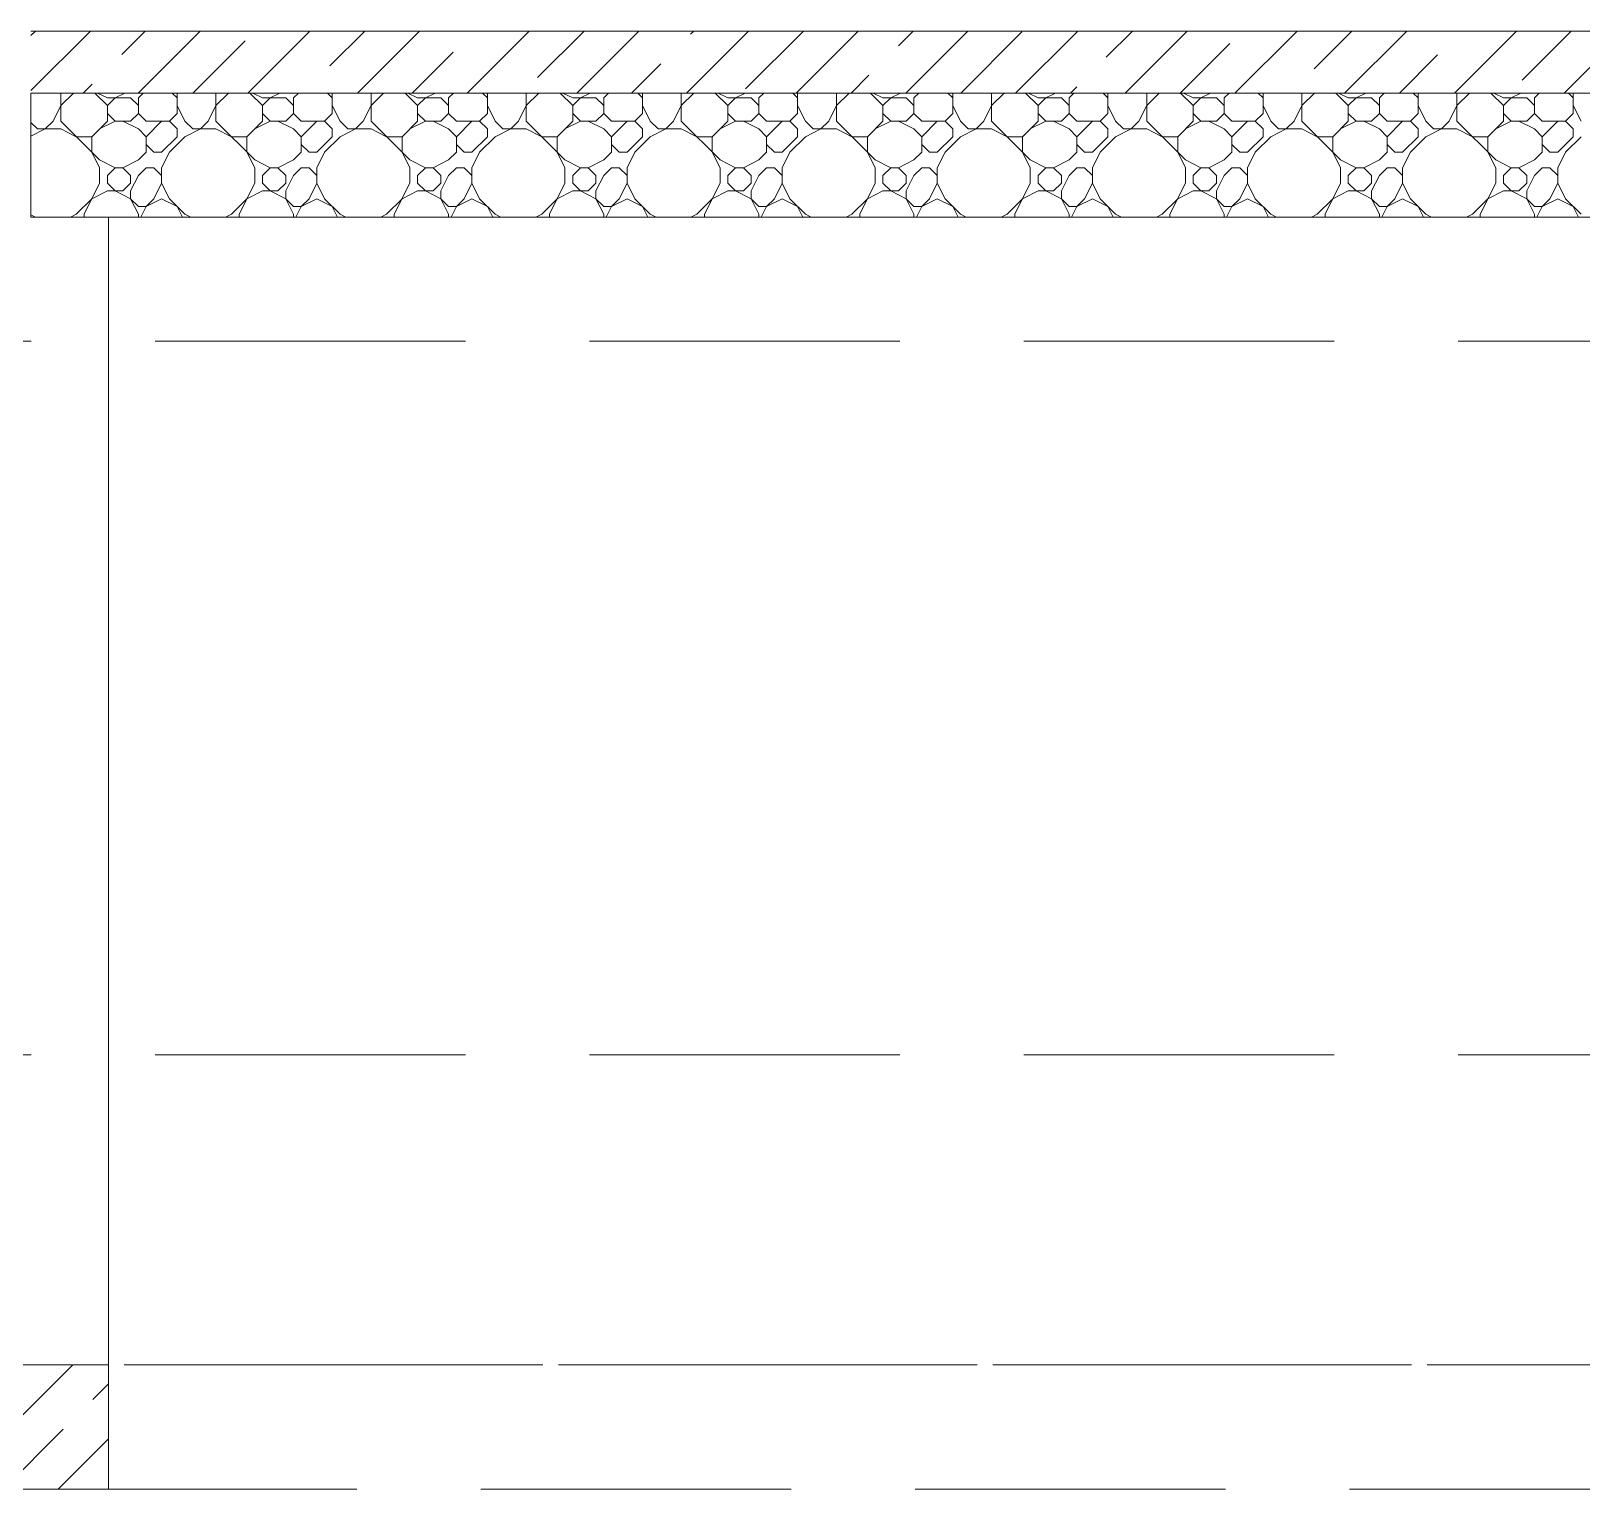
# Model space of a CAD drawing. Header units: millimetres. Extents: x 53645 to 137188, y 78097 to 135533.
# Drawn here: x 70396 to 72894, y 101230 to 103580 of the extents above; entities that cross this region are included whole.
import ezdxf

# ---------------------------------------------------------------- set-up
doc = ezdxf.new("R2010")
doc.units = ezdxf.units.MM
doc.linetypes.add('GOST2.303 4', pattern=[7, 5, -2, 0])
doc.layers.add('hatch', color=7, linetype='Continuous', lineweight=5)
doc.layers.add('Wall2', color=5, linetype='Continuous', lineweight=5)

msp = doc.modelspace()

# ---------------------------------------------------------------- linework, layer by layer
at = {"layer": 'hatch', "color": 251, "ltscale": 100}
for points in [[(70396.4, 103484.1), (70492.3, 103579.9)], [(70396.4, 103572.5), (70403.9, 103579.9)], [(70396.4, 103579.9), (74546.4, 103579.9)], [(70542.9, 103542.2), (70580.7, 103579.9)], [(70569, 103479.9), (70669, 103579.9)], [(70745.8, 103479.9), (70845.8, 103579.9)], [(70877.9, 103523.6), (70934.2, 103579.9)], [(70922.6, 103479.9), (71022.6, 103579.9)], [(71099.4, 103479.9), (71199.4, 103579.9)], [(71212.9, 103505), (71287.8, 103579.9)], [(71276.1, 103479.9), (71376.1, 103579.9)], [(71452.9, 103479.9), (71552.9, 103579.9)], [(71459.5, 103574.9), (71464.5, 103579.9)], [(71547.8, 103486.5), (71641.3, 103579.9)], [(71629.7, 103479.9), (71729.7, 103579.9)], [(71794.4, 103556.3), (71818.1, 103579.9)], [(71806.5, 103479.9), (71906.5, 103579.9)], [(71894.9, 103479.9), (71993.3, 103578.4)], [(71983.3, 103479.9), (72083.3, 103579.9)], [(72129.4, 103537.7), (72171.6, 103579.9)], [(72160, 103479.9), (72260, 103579.9)], [(72336.8, 103479.9), (72436.8, 103579.9)], [(72464.4, 103519.2), (72525.2, 103579.9)], [(72513.6, 103479.9), (72613.6, 103579.9)], [(72690.4, 103479.9), (72790.4, 103579.9)], [(72799.4, 103500.6), (72878.8, 103579.9)], [(72867.1, 103479.9), (72967.1, 103579.9)], [(70657.4, 103479.9), (70741.7, 103564.3)], [(71011, 103479.9), (71076.7, 103545.7)], [(72248.4, 103479.9), (72328.3, 103559.8)], [(71364.5, 103479.9), (71411.7, 103527.1)], [(72602, 103479.9), (72663.3, 103541.3)], [(70480.7, 103479.9), (70495.1, 103494.4)], [(71718.1, 103479.9), (71746.7, 103508.6)], [(70396.4, 103279.9), (70396.4, 103479.9)], [(70396.4, 103479.9), (74546.4, 103479.9)], [(74546.4, 103479.9), (70396.4, 103479.9)], [(70444.5, 103434.6), (70444.5, 103479.9)], [(70444.5, 103459.6), (70464.8, 103479.9)], [(70519.5, 103459.6), (70499.2, 103479.9)], [(70519.5, 103472.1), (70503.8, 103479.9)], [(70519.5, 103472.1), (70557, 103472.1)], [(70519.5, 103459.6), (70532, 103472.1)], [(70532, 103472.1), (70547.6, 103479.9)], [(70569.5, 103459.6), (70557, 103472.1)], [(70569.5, 103472.1), (70577.3, 103479.9)], [(70569.5, 103447.1), (70569.5, 103472.1)], [(70632, 103472.1), (70624.2, 103479.9)], [(70632, 103447.1), (70632, 103479.9)], [(70694.5, 103434.6), (70694.5, 103479.9)], [(70694.5, 103459.6), (70714.8, 103479.9)], [(70769.5, 103459.6), (70749.2, 103479.9)], [(70769.5, 103472.1), (70753.8, 103479.9)], [(70769.5, 103472.1), (70807, 103472.1)], [(70769.5, 103459.6), (70782, 103472.1)], [(70782, 103472.1), (70797.6, 103479.9)], [(70819.5, 103459.6), (70807, 103472.1)], [(70819.5, 103472.1), (70827.3, 103479.9)], [(70819.5, 103447.1), (70819.5, 103472.1)], [(70882, 103472.1), (70874.2, 103479.9)], [(70882, 103447.1), (70882, 103479.9)], [(70944.5, 103434.6), (70944.5, 103479.9)], [(70944.5, 103459.6), (70964.8, 103479.9)], [(71019.5, 103459.6), (70999.2, 103479.9)], [(71019.5, 103472.1), (71003.8, 103479.9)], [(71019.5, 103472.1), (71057, 103472.1)], [(71019.5, 103459.6), (71032, 103472.1)], [(71032, 103472.1), (71047.6, 103479.9)], [(71069.5, 103459.6), (71057, 103472.1)], [(71069.5, 103472.1), (71077.3, 103479.9)], [(71069.5, 103447.1), (71069.5, 103472.1)], [(71132, 103472.1), (71124.2, 103479.9)], [(71132, 103447.1), (71132, 103479.9)], [(71194.5, 103434.6), (71194.5, 103479.9)], [(71194.5, 103459.6), (71214.8, 103479.9)], [(71269.5, 103459.6), (71249.2, 103479.9)], [(71269.5, 103472.1), (71253.8, 103479.9)], [(71269.5, 103472.1), (71307, 103472.1)], [(71269.5, 103459.6), (71282, 103472.1)], [(71282, 103472.1), (71297.6, 103479.9)], [(71319.5, 103459.6), (71307, 103472.1)], [(71319.5, 103472.1), (71327.3, 103479.9)], [(71319.5, 103447.1), (71319.5, 103472.1)], [(71382, 103472.1), (71374.2, 103479.9)], [(71382, 103447.1), (71382, 103479.9)], [(71444.5, 103434.6), (71444.5, 103479.9)], [(71444.5, 103459.6), (71464.8, 103479.9)], [(71519.5, 103459.6), (71499.2, 103479.9)], [(71519.5, 103472.1), (71503.8, 103479.9)], [(71519.5, 103472.1), (71557, 103472.1)], [(71519.5, 103459.6), (71532, 103472.1)], [(71532, 103472.1), (71547.6, 103479.9)], [(71569.5, 103459.6), (71557, 103472.1)], [(71569.5, 103472.1), (71577.3, 103479.9)], [(71569.5, 103447.1), (71569.5, 103472.1)], [(71632, 103472.1), (71624.2, 103479.9)], [(71632, 103447.1), (71632, 103479.9)], [(71694.5, 103434.6), (71694.5, 103479.9)], [(71694.5, 103459.6), (71714.8, 103479.9)], [(71769.5, 103459.6), (71749.2, 103479.9)], [(71769.5, 103472.1), (71753.8, 103479.9)], [(71769.5, 103472.1), (71807, 103472.1)], [(71769.5, 103459.6), (71782, 103472.1)], [(71782, 103472.1), (71797.6, 103479.9)], [(71819.5, 103459.6), (71807, 103472.1)], [(71819.5, 103472.1), (71827.3, 103479.9)], [(71819.5, 103447.1), (71819.5, 103472.1)], [(71882, 103472.1), (71874.2, 103479.9)], [(71882, 103447.1), (71882, 103479.9)], [(71944.5, 103434.6), (71944.5, 103479.9)], [(71944.5, 103459.6), (71964.8, 103479.9)], [(72019.5, 103459.6), (71999.2, 103479.9)], [(72019.5, 103472.1), (72003.8, 103479.9)], [(72019.5, 103472.1), (72057, 103472.1)], [(72019.5, 103459.6), (72032, 103472.1)], [(72032, 103472.1), (72047.6, 103479.9)], [(72069.5, 103459.6), (72057, 103472.1)], [(72069.5, 103472.1), (72077.3, 103479.9)], [(72069.5, 103447.1), (72069.5, 103472.1)], [(72071.6, 103479.9), (72081.7, 103490)], [(72132, 103472.1), (72124.2, 103479.9)], [(72132, 103447.1), (72132, 103479.9)], [(72194.5, 103434.6), (72194.5, 103479.9)], [(72194.5, 103459.6), (72214.8, 103479.9)], [(72269.5, 103459.6), (72249.2, 103479.9)], [(72269.5, 103472.1), (72253.8, 103479.9)], [(72269.5, 103472.1), (72307, 103472.1)], [(72269.5, 103459.6), (72282, 103472.1)], [(72282, 103472.1), (72297.6, 103479.9)], [(72319.5, 103459.6), (72307, 103472.1)], [(72319.5, 103472.1), (72327.3, 103479.9)], [(72319.5, 103447.1), (72319.5, 103472.1)], [(72382, 103472.1), (72374.2, 103479.9)], [(72382, 103447.1), (72382, 103479.9)], [(72444.5, 103434.6), (72444.5, 103479.9)], [(72444.5, 103459.6), (72464.8, 103479.9)], [(72519.5, 103459.6), (72499.2, 103479.9)], [(72519.5, 103472.1), (72503.8, 103479.9)], [(72519.5, 103472.1), (72557, 103472.1)], [(72519.5, 103459.6), (72532, 103472.1)], [(72532, 103472.1), (72547.6, 103479.9)], [(72569.5, 103459.6), (72557, 103472.1)], [(72569.5, 103472.1), (72577.3, 103479.9)], [(72569.5, 103447.1), (72569.5, 103472.1)], [(72632, 103472.1), (72624.2, 103479.9)], [(72632, 103447.1), (72632, 103479.9)], [(72694.5, 103434.6), (72694.5, 103479.9)], [(72694.5, 103459.6), (72714.8, 103479.9)], [(72769.5, 103459.6), (72749.2, 103479.9)], [(72769.5, 103472.1), (72753.8, 103479.9)], [(72769.5, 103472.1), (72807, 103472.1)], [(72769.5, 103459.6), (72782, 103472.1)], [(72782, 103472.1), (72797.6, 103479.9)], [(72819.5, 103459.6), (72807, 103472.1)], [(72819.5, 103472.1), (72827.3, 103479.9)], [(72819.5, 103447.1), (72819.5, 103472.1)], [(72882, 103472.1), (72874.2, 103479.9)], [(72882, 103447.1), (72882, 103479.9)], [(70432, 103434.6), (70444.5, 103459.6)], [(70519.5, 103434.6), (70519.5, 103459.6)], [(70532, 103434.6), (70519.5, 103447.1)], [(70557, 103434.6), (70569.5, 103447.1)], [(70582, 103434.6), (70569.5, 103447.1)], [(70619.5, 103434.6), (70632, 103447.1)], [(70644.5, 103434.6), (70632, 103459.6)], [(70682, 103434.6), (70694.5, 103459.6)], [(70769.5, 103434.6), (70769.5, 103459.6)], [(70782, 103434.6), (70769.5, 103447.1)], [(70807, 103434.6), (70819.5, 103447.1)], [(70832, 103434.6), (70819.5, 103447.1)], [(70869.5, 103434.6), (70882, 103447.1)], [(70894.5, 103434.6), (70882, 103459.6)], [(70932, 103434.6), (70944.5, 103459.6)], [(71019.5, 103434.6), (71019.5, 103459.6)], [(71032, 103434.6), (71019.5, 103447.1)], [(71057, 103434.6), (71069.5, 103447.1)], [(71082, 103434.6), (71069.5, 103447.1)], [(71119.5, 103434.6), (71132, 103447.1)], [(71144.5, 103434.6), (71132, 103459.6)], [(71182, 103434.6), (71194.5, 103459.6)], [(71269.5, 103434.6), (71269.5, 103459.6)], [(71282, 103434.6), (71269.5, 103447.1)], [(71307, 103434.6), (71319.5, 103447.1)], [(71332, 103434.6), (71319.5, 103447.1)], [(71369.5, 103434.6), (71382, 103447.1)], [(71394.5, 103434.6), (71382, 103459.6)], [(71432, 103434.6), (71444.5, 103459.6)], [(71519.5, 103434.6), (71519.5, 103459.6)], [(71532, 103434.6), (71519.5, 103447.1)], [(71557, 103434.6), (71569.5, 103447.1)], [(71582, 103434.6), (71569.5, 103447.1)], [(71619.5, 103434.6), (71632, 103447.1)], [(71644.5, 103434.6), (71632, 103459.6)], [(71682, 103434.6), (71694.5, 103459.6)], [(71769.5, 103434.6), (71769.5, 103459.6)], [(71782, 103434.6), (71769.5, 103447.1)], [(71807, 103434.6), (71819.5, 103447.1)], [(71832, 103434.6), (71819.5, 103447.1)], [(71869.5, 103434.6), (71882, 103447.1)], [(71894.5, 103434.6), (71882, 103459.6)], [(71932, 103434.6), (71944.5, 103459.6)], [(72019.5, 103434.6), (72019.5, 103459.6)], [(72032, 103434.6), (72019.5, 103447.1)], [(72057, 103434.6), (72069.5, 103447.1)], [(72082, 103434.6), (72069.5, 103447.1)], [(72119.5, 103434.6), (72132, 103447.1)], [(72144.5, 103434.6), (72132, 103459.6)], [(72182, 103434.6), (72194.5, 103459.6)], [(72269.5, 103434.6), (72269.5, 103459.6)], [(72282, 103434.6), (72269.5, 103447.1)], [(72307, 103434.6), (72319.5, 103447.1)], [(72332, 103434.6), (72319.5, 103447.1)], [(72369.5, 103434.6), (72382, 103447.1)], [(72394.5, 103434.6), (72382, 103459.6)], [(72432, 103434.6), (72444.5, 103459.6)], [(72519.5, 103434.6), (72519.5, 103459.6)], [(72532, 103434.6), (72519.5, 103447.1)], [(72557, 103434.6), (72569.5, 103447.1)], [(72582, 103434.6), (72569.5, 103447.1)], [(72619.5, 103434.6), (72632, 103447.1)], [(72644.5, 103434.6), (72632, 103459.6)], [(72682, 103434.6), (72694.5, 103459.6)], [(72769.5, 103434.6), (72769.5, 103459.6)], [(72782, 103434.6), (72769.5, 103447.1)], [(72807, 103434.6), (72819.5, 103447.1)], [(72832, 103434.6), (72819.5, 103447.1)], [(72869.5, 103434.6), (72882, 103447.1)], [(72894.5, 103434.6), (72882, 103459.6)], [(70407, 103422.1), (70396.4, 103432.7)], [(70396.4, 103410.6), (70419.5, 103422.1)], [(70407, 103422.1), (70444.5, 103422.1)], [(70419.5, 103422.1), (70432, 103434.6)], [(70507, 103372.1), (70444.5, 103434.6)], [(70469.5, 103409.6), (70444.5, 103422.1)], [(70494.5, 103409.6), (70519.5, 103434.6)], [(70507, 103422.1), (70532, 103434.6)], [(70532, 103434.6), (70557, 103434.6)], [(70569.5, 103422.1), (70544.5, 103434.6)], [(70582, 103409.6), (70569.5, 103422.1)], [(70582, 103434.6), (70619.5, 103434.6)], [(70582, 103409.6), (70607, 103434.6)], [(70632, 103422.1), (70619.5, 103434.6)], [(70632, 103409.6), (70632, 103422.1)], [(70657, 103422.1), (70644.5, 103434.6)], [(70644.5, 103409.6), (70669.5, 103422.1)], [(70657, 103422.1), (70694.5, 103422.1)], [(70669.5, 103422.1), (70682, 103434.6)], [(70757, 103372.1), (70694.5, 103434.6)], [(70719.5, 103409.6), (70694.5, 103422.1)], [(70744.5, 103409.6), (70769.5, 103434.6)], [(70757, 103422.1), (70782, 103434.6)], [(70782, 103434.6), (70807, 103434.6)], [(70819.5, 103422.1), (70794.5, 103434.6)], [(70832, 103409.6), (70819.5, 103422.1)], [(70832, 103434.6), (70869.5, 103434.6)], [(70832, 103409.6), (70857, 103434.6)], [(70882, 103422.1), (70869.5, 103434.6)], [(70882, 103409.6), (70882, 103422.1)], [(70907, 103422.1), (70894.5, 103434.6)], [(70894.5, 103409.6), (70919.5, 103422.1)], [(70907, 103422.1), (70944.5, 103422.1)], [(70919.5, 103422.1), (70932, 103434.6)], [(71007, 103372.1), (70944.5, 103434.6)], [(70969.5, 103409.6), (70944.5, 103422.1)], [(70994.5, 103409.6), (71019.5, 103434.6)], [(71007, 103422.1), (71032, 103434.6)], [(71032, 103434.6), (71057, 103434.6)], [(71069.5, 103422.1), (71044.5, 103434.6)], [(71082, 103409.6), (71069.5, 103422.1)], [(71082, 103434.6), (71119.5, 103434.6)], [(71082, 103409.6), (71107, 103434.6)], [(71132, 103422.1), (71119.5, 103434.6)], [(71132, 103409.6), (71132, 103422.1)], [(71157, 103422.1), (71144.5, 103434.6)], [(71144.5, 103409.6), (71169.5, 103422.1)], [(71157, 103422.1), (71194.5, 103422.1)], [(71169.5, 103422.1), (71182, 103434.6)], [(71257, 103372.1), (71194.5, 103434.6)], [(71219.5, 103409.6), (71194.5, 103422.1)], [(71244.5, 103409.6), (71269.5, 103434.6)], [(71257, 103422.1), (71282, 103434.6)], [(71282, 103434.6), (71307, 103434.6)], [(71319.5, 103422.1), (71294.5, 103434.6)], [(71332, 103409.6), (71319.5, 103422.1)], [(71332, 103434.6), (71369.5, 103434.6)], [(71332, 103409.6), (71357, 103434.6)], [(71382, 103422.1), (71369.5, 103434.6)], [(71382, 103409.6), (71382, 103422.1)], [(71407, 103422.1), (71394.5, 103434.6)], [(71394.5, 103409.6), (71419.5, 103422.1)], [(71407, 103422.1), (71444.5, 103422.1)], [(71419.5, 103422.1), (71432, 103434.6)], [(71507, 103372.1), (71444.5, 103434.6)], [(71469.5, 103409.6), (71444.5, 103422.1)], [(71494.5, 103409.6), (71519.5, 103434.6)], [(71507, 103422.1), (71532, 103434.6)], [(71532, 103434.6), (71557, 103434.6)], [(71569.5, 103422.1), (71544.5, 103434.6)], [(71582, 103409.6), (71569.5, 103422.1)], [(71582, 103434.6), (71619.5, 103434.6)], [(71582, 103409.6), (71607, 103434.6)], [(71632, 103422.1), (71619.5, 103434.6)], [(71632, 103409.6), (71632, 103422.1)], [(71657, 103422.1), (71644.5, 103434.6)], [(71644.5, 103409.6), (71669.5, 103422.1)], [(71657, 103422.1), (71694.5, 103422.1)], [(71669.5, 103422.1), (71682, 103434.6)], [(71757, 103372.1), (71694.5, 103434.6)], [(71719.5, 103409.6), (71694.5, 103422.1)], [(71744.5, 103409.6), (71769.5, 103434.6)], [(71757, 103422.1), (71782, 103434.6)], [(71782, 103434.6), (71807, 103434.6)], [(71819.5, 103422.1), (71794.5, 103434.6)], [(71832, 103409.6), (71819.5, 103422.1)], [(71832, 103434.6), (71869.5, 103434.6)], [(71832, 103409.6), (71857, 103434.6)], [(71882, 103422.1), (71869.5, 103434.6)], [(71882, 103409.6), (71882, 103422.1)], [(71907, 103422.1), (71894.5, 103434.6)], [(71894.5, 103409.6), (71919.5, 103422.1)], [(71907, 103422.1), (71944.5, 103422.1)], [(71919.5, 103422.1), (71932, 103434.6)], [(72007, 103372.1), (71944.5, 103434.6)], [(71969.5, 103409.6), (71944.5, 103422.1)], [(71994.5, 103409.6), (72019.5, 103434.6)], [(72007, 103422.1), (72032, 103434.6)], [(72032, 103434.6), (72057, 103434.6)], [(72069.5, 103422.1), (72044.5, 103434.6)], [(72082, 103409.6), (72069.5, 103422.1)], [(72082, 103434.6), (72119.5, 103434.6)], [(72082, 103409.6), (72107, 103434.6)], [(72132, 103422.1), (72119.5, 103434.6)], [(72132, 103409.6), (72132, 103422.1)], [(72157, 103422.1), (72144.5, 103434.6)], [(72144.5, 103409.6), (72169.5, 103422.1)], [(72157, 103422.1), (72194.5, 103422.1)], [(72169.5, 103422.1), (72182, 103434.6)], [(72257, 103372.1), (72194.5, 103434.6)], [(72219.5, 103409.6), (72194.5, 103422.1)], [(72244.5, 103409.6), (72269.5, 103434.6)], [(72257, 103422.1), (72282, 103434.6)], [(72282, 103434.6), (72307, 103434.6)], [(72319.5, 103422.1), (72294.5, 103434.6)], [(72332, 103409.6), (72319.5, 103422.1)], [(72332, 103434.6), (72369.5, 103434.6)], [(72332, 103409.6), (72357, 103434.6)], [(72382, 103422.1), (72369.5, 103434.6)], [(72382, 103409.6), (72382, 103422.1)], [(72407, 103422.1), (72394.5, 103434.6)], [(72394.5, 103409.6), (72419.5, 103422.1)], [(72407, 103422.1), (72444.5, 103422.1)], [(72419.5, 103422.1), (72432, 103434.6)], [(72507, 103372.1), (72444.5, 103434.6)], [(72469.5, 103409.6), (72444.5, 103422.1)], [(72494.5, 103409.6), (72519.5, 103434.6)], [(72507, 103422.1), (72532, 103434.6)], [(72532, 103434.6), (72557, 103434.6)], [(72569.5, 103422.1), (72544.5, 103434.6)], [(72582, 103409.6), (72569.5, 103422.1)], [(72582, 103434.6), (72619.5, 103434.6)], [(72582, 103409.6), (72607, 103434.6)], [(72632, 103422.1), (72619.5, 103434.6)], [(72632, 103409.6), (72632, 103422.1)], [(72657, 103422.1), (72644.5, 103434.6)], [(72644.5, 103409.6), (72669.5, 103422.1)], [(72657, 103422.1), (72694.5, 103422.1)], [(72669.5, 103422.1), (72682, 103434.6)], [(72757, 103372.1), (72694.5, 103434.6)], [(72719.5, 103409.6), (72694.5, 103422.1)], [(72744.5, 103409.6), (72769.5, 103434.6)], [(72757, 103422.1), (72782, 103434.6)], [(72782, 103434.6), (72807, 103434.6)], [(72819.5, 103422.1), (72794.5, 103434.6)], [(72832, 103409.6), (72819.5, 103422.1)], [(72832, 103434.6), (72869.5, 103434.6)], [(72832, 103409.6), (72857, 103434.6)], [(72882, 103422.1), (72869.5, 103434.6)], [(72882, 103409.6), (72882, 103422.1)], [(70469.5, 103409.6), (70494.5, 103409.6)], [(70494.5, 103384.6), (70494.5, 103409.6)], [(70582, 103384.6), (70582, 103409.6)], [(70594.5, 103384.6), (70582, 103397.1)], [(70607, 103384.6), (70632, 103409.6)], [(70619.5, 103384.6), (70644.5, 103409.6)], [(70719.5, 103409.6), (70744.5, 103409.6)], [(70744.5, 103384.6), (70744.5, 103409.6)], [(70832, 103384.6), (70832, 103409.6)], [(70844.5, 103384.6), (70832, 103397.1)], [(70857, 103384.6), (70882, 103409.6)], [(70869.5, 103384.6), (70894.5, 103409.6)], [(70969.5, 103409.6), (70994.5, 103409.6)], [(70994.5, 103384.6), (70994.5, 103409.6)], [(71082, 103384.6), (71082, 103409.6)], [(71094.5, 103384.6), (71082, 103397.1)], [(71107, 103384.6), (71132, 103409.6)], [(71119.5, 103384.6), (71144.5, 103409.6)], [(71219.5, 103409.6), (71244.5, 103409.6)], [(71244.5, 103384.6), (71244.5, 103409.6)], [(71332, 103384.6), (71332, 103409.6)], [(71344.5, 103384.6), (71332, 103397.1)], [(71357, 103384.6), (71382, 103409.6)], [(71369.5, 103384.6), (71394.5, 103409.6)], [(71469.5, 103409.6), (71494.5, 103409.6)], [(71494.5, 103384.6), (71494.5, 103409.6)], [(71582, 103384.6), (71582, 103409.6)], [(71594.5, 103384.6), (71582, 103397.1)], [(71607, 103384.6), (71632, 103409.6)], [(71619.5, 103384.6), (71644.5, 103409.6)], [(71719.5, 103409.6), (71744.5, 103409.6)], [(71744.5, 103384.6), (71744.5, 103409.6)], [(71832, 103384.6), (71832, 103409.6)], [(71844.5, 103384.6), (71832, 103397.1)], [(71857, 103384.6), (71882, 103409.6)], [(71869.5, 103384.6), (71894.5, 103409.6)], [(71969.5, 103409.6), (71994.5, 103409.6)], [(71994.5, 103384.6), (71994.5, 103409.6)], [(72082, 103384.6), (72082, 103409.6)], [(72094.5, 103384.6), (72082, 103397.1)], [(72107, 103384.6), (72132, 103409.6)], [(72119.5, 103384.6), (72144.5, 103409.6)], [(72219.5, 103409.6), (72244.5, 103409.6)], [(72244.5, 103384.6), (72244.5, 103409.6)], [(72332, 103384.6), (72332, 103409.6)], [(72344.5, 103384.6), (72332, 103397.1)], [(72357, 103384.6), (72382, 103409.6)], [(72369.5, 103384.6), (72394.5, 103409.6)], [(72469.5, 103409.6), (72494.5, 103409.6)], [(72494.5, 103384.6), (72494.5, 103409.6)], [(72582, 103384.6), (72582, 103409.6)], [(72594.5, 103384.6), (72582, 103397.1)], [(72607, 103384.6), (72632, 103409.6)], [(72619.5, 103384.6), (72644.5, 103409.6)], [(72719.5, 103409.6), (72744.5, 103409.6)], [(72744.5, 103384.6), (72744.5, 103409.6)], [(72832, 103384.6), (72832, 103409.6)], [(72844.5, 103384.6), (72832, 103397.1)], [(72857, 103384.6), (72882, 103409.6)], [(72869.5, 103384.6), (72894.5, 103409.6)], [(70507, 103359.6), (70494.5, 103384.6)], [(70532, 103359.6), (70507, 103372.1)], [(70544.5, 103359.6), (70569.5, 103372.1)], [(70569.5, 103372.1), (70582, 103384.6)], [(70594.5, 103384.6), (70607, 103384.6)], [(70619.5, 103384.6), (70607, 103359.6)], [(70757, 103359.6), (70744.5, 103384.6)], [(70782, 103359.6), (70757, 103372.1)], [(70794.5, 103359.6), (70819.5, 103372.1)], [(70819.5, 103372.1), (70832, 103384.6)], [(70844.5, 103384.6), (70857, 103384.6)], [(70869.5, 103384.6), (70857, 103359.6)], [(71007, 103359.6), (70994.5, 103384.6)], [(71032, 103359.6), (71007, 103372.1)], [(71044.5, 103359.6), (71069.5, 103372.1)], [(71069.5, 103372.1), (71082, 103384.6)], [(71094.5, 103384.6), (71107, 103384.6)], [(71119.5, 103384.6), (71107, 103359.6)], [(71257, 103359.6), (71244.5, 103384.6)], [(71282, 103359.6), (71257, 103372.1)], [(71294.5, 103359.6), (71319.5, 103372.1)], [(71319.5, 103372.1), (71332, 103384.6)], [(71344.5, 103384.6), (71357, 103384.6)], [(71369.5, 103384.6), (71357, 103359.6)], [(71507, 103359.6), (71494.5, 103384.6)], [(71532, 103359.6), (71507, 103372.1)], [(71544.5, 103359.6), (71569.5, 103372.1)], [(71569.5, 103372.1), (71582, 103384.6)], [(71594.5, 103384.6), (71607, 103384.6)], [(71619.5, 103384.6), (71607, 103359.6)], [(71757, 103359.6), (71744.5, 103384.6)], [(71782, 103359.6), (71757, 103372.1)], [(71794.5, 103359.6), (71819.5, 103372.1)], [(71819.5, 103372.1), (71832, 103384.6)], [(71844.5, 103384.6), (71857, 103384.6)], [(71869.5, 103384.6), (71857, 103359.6)], [(72007, 103359.6), (71994.5, 103384.6)], [(72032, 103359.6), (72007, 103372.1)], [(72044.5, 103359.6), (72069.5, 103372.1)], [(72069.5, 103372.1), (72082, 103384.6)], [(72094.5, 103384.6), (72107, 103384.6)], [(72119.5, 103384.6), (72107, 103359.6)], [(72257, 103359.6), (72244.5, 103384.6)], [(72282, 103359.6), (72257, 103372.1)], [(72294.5, 103359.6), (72319.5, 103372.1)], [(72319.5, 103372.1), (72332, 103384.6)], [(72344.5, 103384.6), (72357, 103384.6)], [(72369.5, 103384.6), (72357, 103359.6)], [(72507, 103359.6), (72494.5, 103384.6)], [(72532, 103359.6), (72507, 103372.1)], [(72544.5, 103359.6), (72569.5, 103372.1)], [(72569.5, 103372.1), (72582, 103384.6)], [(72594.5, 103384.6), (72607, 103384.6)], [(72619.5, 103384.6), (72607, 103359.6)], [(72757, 103359.6), (72744.5, 103384.6)], [(72782, 103359.6), (72757, 103372.1)], [(72794.5, 103359.6), (72819.5, 103372.1)], [(72819.5, 103372.1), (72832, 103384.6)], [(72844.5, 103384.6), (72857, 103384.6)], [(72869.5, 103384.6), (72857, 103359.6)], [(70507, 103334.6), (70507, 103359.6)], [(70519.5, 103347.1), (70532, 103359.6)], [(70519.5, 103334.6), (70519.5, 103347.1)], [(70532, 103359.6), (70544.5, 103359.6)], [(70557, 103347.1), (70544.5, 103359.6)], [(70557, 103334.6), (70557, 103347.1)], [(70557, 103322.1), (70569.5, 103347.1)], [(70569.5, 103347.1), (70582, 103359.6)], [(70582, 103359.6), (70594.5, 103359.6)], [(70607, 103347.1), (70594.5, 103359.6)], [(70607, 103334.6), (70607, 103359.6)], [(70757, 103334.6), (70757, 103359.6)], [(70769.5, 103347.1), (70782, 103359.6)], [(70769.5, 103334.6), (70769.5, 103347.1)], [(70782, 103359.6), (70794.5, 103359.6)], [(70807, 103347.1), (70794.5, 103359.6)], [(70807, 103334.6), (70807, 103347.1)], [(70807, 103322.1), (70819.5, 103347.1)], [(70819.5, 103347.1), (70832, 103359.6)], [(70832, 103359.6), (70844.5, 103359.6)], [(70857, 103347.1), (70844.5, 103359.6)], [(70857, 103334.6), (70857, 103359.6)], [(71007, 103334.6), (71007, 103359.6)], [(71019.5, 103347.1), (71032, 103359.6)], [(71019.5, 103334.6), (71019.5, 103347.1)], [(71032, 103359.6), (71044.5, 103359.6)], [(71057, 103347.1), (71044.5, 103359.6)], [(71057, 103334.6), (71057, 103347.1)], [(71057, 103322.1), (71069.5, 103347.1)], [(71069.5, 103347.1), (71082, 103359.6)], [(71082, 103359.6), (71094.5, 103359.6)], [(71107, 103347.1), (71094.5, 103359.6)], [(71107, 103334.6), (71107, 103359.6)], [(71257, 103334.6), (71257, 103359.6)], [(71269.5, 103347.1), (71282, 103359.6)], [(71269.5, 103334.6), (71269.5, 103347.1)], [(71282, 103359.6), (71294.5, 103359.6)], [(71307, 103347.1), (71294.5, 103359.6)], [(71307, 103334.6), (71307, 103347.1)], [(71307, 103322.1), (71319.5, 103347.1)], [(71319.5, 103347.1), (71332, 103359.6)], [(71332, 103359.6), (71344.5, 103359.6)], [(71357, 103347.1), (71344.5, 103359.6)], [(71357, 103334.6), (71357, 103359.6)], [(71507, 103334.6), (71507, 103359.6)], [(71519.5, 103347.1), (71532, 103359.6)], [(71519.5, 103334.6), (71519.5, 103347.1)], [(71532, 103359.6), (71544.5, 103359.6)], [(71557, 103347.1), (71544.5, 103359.6)], [(71557, 103334.6), (71557, 103347.1)], [(71557, 103322.1), (71569.5, 103347.1)], [(71569.5, 103347.1), (71582, 103359.6)], [(71582, 103359.6), (71594.5, 103359.6)], [(71607, 103347.1), (71594.5, 103359.6)], [(71607, 103334.6), (71607, 103359.6)], [(71757, 103334.6), (71757, 103359.6)], [(71769.5, 103347.1), (71782, 103359.6)], [(71769.5, 103334.6), (71769.5, 103347.1)], [(71782, 103359.6), (71794.5, 103359.6)], [(71807, 103347.1), (71794.5, 103359.6)], [(71807, 103334.6), (71807, 103347.1)], [(71807, 103322.1), (71819.5, 103347.1)], [(71819.5, 103347.1), (71832, 103359.6)], [(71832, 103359.6), (71844.5, 103359.6)], [(71857, 103347.1), (71844.5, 103359.6)], [(71857, 103334.6), (71857, 103359.6)], [(72007, 103334.6), (72007, 103359.6)], [(72019.5, 103347.1), (72032, 103359.6)], [(72019.5, 103334.6), (72019.5, 103347.1)], [(72032, 103359.6), (72044.5, 103359.6)], [(72057, 103347.1), (72044.5, 103359.6)], [(72057, 103334.6), (72057, 103347.1)], [(72057, 103322.1), (72069.5, 103347.1)], [(72069.5, 103347.1), (72082, 103359.6)], [(72082, 103359.6), (72094.5, 103359.6)], [(72107, 103347.1), (72094.5, 103359.6)], [(72107, 103334.6), (72107, 103359.6)], [(72257, 103334.6), (72257, 103359.6)], [(72269.5, 103347.1), (72282, 103359.6)], [(72269.5, 103334.6), (72269.5, 103347.1)], [(72282, 103359.6), (72294.5, 103359.6)], [(72307, 103347.1), (72294.5, 103359.6)], [(72307, 103334.6), (72307, 103347.1)], [(72307, 103322.1), (72319.5, 103347.1)], [(72319.5, 103347.1), (72332, 103359.6)], [(72332, 103359.6), (72344.5, 103359.6)], [(72357, 103347.1), (72344.5, 103359.6)], [(72357, 103334.6), (72357, 103359.6)], [(72507, 103334.6), (72507, 103359.6)], [(72519.5, 103347.1), (72532, 103359.6)], [(72519.5, 103334.6), (72519.5, 103347.1)], [(72532, 103359.6), (72544.5, 103359.6)], [(72557, 103347.1), (72544.5, 103359.6)], [(72557, 103334.6), (72557, 103347.1)], [(72557, 103322.1), (72569.5, 103347.1)], [(72569.5, 103347.1), (72582, 103359.6)], [(72582, 103359.6), (72594.5, 103359.6)], [(72607, 103347.1), (72594.5, 103359.6)], [(72607, 103334.6), (72607, 103359.6)], [(72757, 103334.6), (72757, 103359.6)], [(72769.5, 103347.1), (72782, 103359.6)], [(72769.5, 103334.6), (72769.5, 103347.1)], [(72782, 103359.6), (72794.5, 103359.6)], [(72807, 103347.1), (72794.5, 103359.6)], [(72807, 103334.6), (72807, 103347.1)], [(72807, 103322.1), (72819.5, 103347.1)], [(72819.5, 103347.1), (72832, 103359.6)], [(72832, 103359.6), (72844.5, 103359.6)], [(72857, 103347.1), (72844.5, 103359.6)], [(72857, 103334.6), (72857, 103359.6)], [(70482, 103284.6), (70507, 103334.6)], [(70494.5, 103309.6), (70519.5, 103322.1)], [(70532, 103322.1), (70519.5, 103334.6)], [(70519.5, 103322.1), (70544.5, 103322.1)], [(70557, 103309.6), (70532, 103322.1)], [(70544.5, 103322.1), (70557, 103334.6)], [(70557, 103309.6), (70557, 103322.1)], [(70594.5, 103309.6), (70607, 103334.6)], [(70619.5, 103309.6), (70607, 103334.6)], [(70732, 103284.6), (70757, 103334.6)], [(70744.5, 103309.6), (70769.5, 103322.1)], [(70782, 103322.1), (70769.5, 103334.6)], [(70769.5, 103322.1), (70794.5, 103322.1)], [(70807, 103309.6), (70782, 103322.1)], [(70794.5, 103322.1), (70807, 103334.6)], [(70807, 103309.6), (70807, 103322.1)], [(70844.5, 103309.6), (70857, 103334.6)], [(70869.5, 103309.6), (70857, 103334.6)], [(70982, 103284.6), (71007, 103334.6)], [(70994.5, 103309.6), (71019.5, 103322.1)], [(71032, 103322.1), (71019.5, 103334.6)], [(71019.5, 103322.1), (71044.5, 103322.1)], [(71057, 103309.6), (71032, 103322.1)], [(71044.5, 103322.1), (71057, 103334.6)], [(71057, 103309.6), (71057, 103322.1)], [(71094.5, 103309.6), (71107, 103334.6)], [(71119.5, 103309.6), (71107, 103334.6)], [(71232, 103284.6), (71257, 103334.6)], [(71244.5, 103309.6), (71269.5, 103322.1)], [(71282, 103322.1), (71269.5, 103334.6)], [(71269.5, 103322.1), (71294.5, 103322.1)], [(71307, 103309.6), (71282, 103322.1)], [(71294.5, 103322.1), (71307, 103334.6)], [(71307, 103309.6), (71307, 103322.1)], [(71344.5, 103309.6), (71357, 103334.6)], [(71369.5, 103309.6), (71357, 103334.6)], [(71482, 103284.6), (71507, 103334.6)], [(71494.5, 103309.6), (71519.5, 103322.1)], [(71532, 103322.1), (71519.5, 103334.6)], [(71519.5, 103322.1), (71544.5, 103322.1)], [(71557, 103309.6), (71532, 103322.1)], [(71544.5, 103322.1), (71557, 103334.6)], [(71557, 103309.6), (71557, 103322.1)], [(71594.5, 103309.6), (71607, 103334.6)], [(71619.5, 103309.6), (71607, 103334.6)], [(71732, 103284.6), (71757, 103334.6)], [(71744.5, 103309.6), (71769.5, 103322.1)], [(71782, 103322.1), (71769.5, 103334.6)], [(71769.5, 103322.1), (71794.5, 103322.1)], [(71807, 103309.6), (71782, 103322.1)], [(71794.5, 103322.1), (71807, 103334.6)], [(71807, 103309.6), (71807, 103322.1)], [(71844.5, 103309.6), (71857, 103334.6)], [(71869.5, 103309.6), (71857, 103334.6)], [(71982, 103284.6), (72007, 103334.6)], [(71994.5, 103309.6), (72019.5, 103322.1)], [(72032, 103322.1), (72019.5, 103334.6)], [(72019.5, 103322.1), (72044.5, 103322.1)], [(72057, 103309.6), (72032, 103322.1)], [(72044.5, 103322.1), (72057, 103334.6)], [(72057, 103309.6), (72057, 103322.1)], [(72094.5, 103309.6), (72107, 103334.6)], [(72119.5, 103309.6), (72107, 103334.6)], [(72232, 103284.6), (72257, 103334.6)], [(72244.5, 103309.6), (72269.5, 103322.1)], [(72282, 103322.1), (72269.5, 103334.6)], [(72269.5, 103322.1), (72294.5, 103322.1)], [(72307, 103309.6), (72282, 103322.1)], [(72294.5, 103322.1), (72307, 103334.6)], [(72307, 103309.6), (72307, 103322.1)], [(72344.5, 103309.6), (72357, 103334.6)], [(72369.5, 103309.6), (72357, 103334.6)], [(72482, 103284.6), (72507, 103334.6)], [(72494.5, 103309.6), (72519.5, 103322.1)], [(72532, 103322.1), (72519.5, 103334.6)], [(72519.5, 103322.1), (72544.5, 103322.1)], [(72557, 103309.6), (72532, 103322.1)], [(72544.5, 103322.1), (72557, 103334.6)], [(72557, 103309.6), (72557, 103322.1)], [(72594.5, 103309.6), (72607, 103334.6)], [(72619.5, 103309.6), (72607, 103334.6)], [(72732, 103284.6), (72757, 103334.6)], [(72744.5, 103309.6), (72769.5, 103322.1)], [(72782, 103322.1), (72769.5, 103334.6)], [(72769.5, 103322.1), (72794.5, 103322.1)], [(72807, 103309.6), (72782, 103322.1)], [(72794.5, 103322.1), (72807, 103334.6)], [(72807, 103309.6), (72807, 103322.1)], [(72844.5, 103309.6), (72857, 103334.6)], [(72869.5, 103309.6), (72857, 103334.6)], [(70469.5, 103284.6), (70494.5, 103309.6)], [(70569.5, 103297.1), (70557, 103309.6)], [(70569.5, 103284.6), (70557, 103309.6)], [(70569.5, 103297.1), (70582, 103297.1)], [(70573.4, 103279.9), (70582, 103297.1)], [(70582, 103297.1), (70594.5, 103309.6)], [(70582, 103297.1), (70607, 103309.6)], [(70632, 103297.1), (70607, 103309.6)], [(70632, 103297.1), (70607, 103309.6)], [(70644.5, 103284.6), (70619.5, 103309.6)], [(70640.6, 103279.9), (70632, 103297.1)], [(70719.5, 103284.6), (70744.5, 103309.6)], [(70819.5, 103297.1), (70807, 103309.6)], [(70819.5, 103284.6), (70807, 103309.6)], [(70819.5, 103297.1), (70832, 103297.1)], [(70823.4, 103279.9), (70832, 103297.1)], [(70832, 103297.1), (70844.5, 103309.6)], [(70832, 103297.1), (70857, 103309.6)], [(70882, 103297.1), (70857, 103309.6)], [(70882, 103297.1), (70857, 103309.6)], [(70894.5, 103284.6), (70869.5, 103309.6)], [(70890.6, 103279.9), (70882, 103297.1)], [(70969.5, 103284.6), (70994.5, 103309.6)], [(71069.5, 103297.1), (71057, 103309.6)], [(71069.5, 103284.6), (71057, 103309.6)], [(71069.5, 103297.1), (71082, 103297.1)], [(71073.4, 103279.9), (71082, 103297.1)], [(71082, 103297.1), (71094.5, 103309.6)], [(71082, 103297.1), (71107, 103309.6)], [(71132, 103297.1), (71107, 103309.6)], [(71132, 103297.1), (71107, 103309.6)], [(71144.5, 103284.6), (71119.5, 103309.6)], [(71140.6, 103279.9), (71132, 103297.1)], [(71219.5, 103284.6), (71244.5, 103309.6)], [(71319.5, 103297.1), (71307, 103309.6)], [(71319.5, 103284.6), (71307, 103309.6)], [(71319.5, 103297.1), (71332, 103297.1)], [(71323.4, 103279.9), (71332, 103297.1)], [(71332, 103297.1), (71344.5, 103309.6)], [(71332, 103297.1), (71357, 103309.6)], [(71382, 103297.1), (71357, 103309.6)], [(71382, 103297.1), (71357, 103309.6)], [(71394.5, 103284.6), (71369.5, 103309.6)], [(71390.6, 103279.9), (71382, 103297.1)], [(71469.5, 103284.6), (71494.5, 103309.6)], [(71569.5, 103297.1), (71557, 103309.6)], [(71569.5, 103284.6), (71557, 103309.6)], [(71569.5, 103297.1), (71582, 103297.1)], [(71573.4, 103279.9), (71582, 103297.1)], [(71582, 103297.1), (71594.5, 103309.6)], [(71582, 103297.1), (71607, 103309.6)], [(71632, 103297.1), (71607, 103309.6)], [(71632, 103297.1), (71607, 103309.6)], [(71644.5, 103284.6), (71619.5, 103309.6)], [(71640.6, 103279.9), (71632, 103297.1)], [(71719.5, 103284.6), (71744.5, 103309.6)], [(71819.5, 103297.1), (71807, 103309.6)], [(71819.5, 103284.6), (71807, 103309.6)], [(71819.5, 103297.1), (71832, 103297.1)], [(71823.4, 103279.9), (71832, 103297.1)], [(71832, 103297.1), (71844.5, 103309.6)], [(71832, 103297.1), (71857, 103309.6)], [(71882, 103297.1), (71857, 103309.6)], [(71882, 103297.1), (71857, 103309.6)], [(71894.5, 103284.6), (71869.5, 103309.6)], [(71890.6, 103279.9), (71882, 103297.1)], [(71969.5, 103284.6), (71994.5, 103309.6)], [(72069.5, 103297.1), (72057, 103309.6)], [(72069.5, 103284.6), (72057, 103309.6)], [(72069.5, 103297.1), (72082, 103297.1)], [(72073.4, 103279.9), (72082, 103297.1)], [(72082, 103297.1), (72094.5, 103309.6)], [(72082, 103297.1), (72107, 103309.6)], [(72132, 103297.1), (72107, 103309.6)], [(72132, 103297.1), (72107, 103309.6)], [(72144.5, 103284.6), (72119.5, 103309.6)], [(72140.6, 103279.9), (72132, 103297.1)], [(72219.5, 103284.6), (72244.5, 103309.6)], [(72319.5, 103297.1), (72307, 103309.6)], [(72319.5, 103284.6), (72307, 103309.6)], [(72319.5, 103297.1), (72332, 103297.1)], [(72323.4, 103279.9), (72332, 103297.1)], [(72332, 103297.1), (72344.5, 103309.6)], [(72332, 103297.1), (72357, 103309.6)], [(72382, 103297.1), (72357, 103309.6)], [(72382, 103297.1), (72357, 103309.6)], [(72394.5, 103284.6), (72369.5, 103309.6)], [(72390.6, 103279.9), (72382, 103297.1)], [(72469.5, 103284.6), (72494.5, 103309.6)], [(72569.5, 103297.1), (72557, 103309.6)], [(72569.5, 103284.6), (72557, 103309.6)], [(72569.5, 103297.1), (72582, 103297.1)], [(72573.4, 103279.9), (72582, 103297.1)], [(72582, 103297.1), (72594.5, 103309.6)], [(72582, 103297.1), (72607, 103309.6)], [(72632, 103297.1), (72607, 103309.6)], [(72632, 103297.1), (72607, 103309.6)], [(72644.5, 103284.6), (72619.5, 103309.6)], [(72640.6, 103279.9), (72632, 103297.1)], [(72719.5, 103284.6), (72744.5, 103309.6)], [(72819.5, 103297.1), (72807, 103309.6)], [(72819.5, 103284.6), (72807, 103309.6)], [(72819.5, 103297.1), (72832, 103297.1)], [(72823.4, 103279.9), (72832, 103297.1)], [(72832, 103297.1), (72844.5, 103309.6)], [(72832, 103297.1), (72857, 103309.6)], [(72882, 103297.1), (72857, 103309.6)], [(72882, 103297.1), (72857, 103309.6)], [(72894.5, 103284.6), (72869.5, 103309.6)], [(72890.6, 103279.9), (72882, 103297.1)], [(70403.8, 103279.9), (70396.4, 103283.6)], [(70460.1, 103279.9), (70469.5, 103284.6)], [(70482, 103279.9), (70482, 103284.6)], [(70569.5, 103279.9), (70569.5, 103284.6)], [(70653.8, 103279.9), (70644.5, 103284.6)], [(70710.1, 103279.9), (70719.5, 103284.6)], [(70732, 103279.9), (70732, 103284.6)], [(70819.5, 103279.9), (70819.5, 103284.6)], [(70903.8, 103279.9), (70894.5, 103284.6)], [(70960.1, 103279.9), (70969.5, 103284.6)], [(70982, 103279.9), (70982, 103284.6)], [(71069.5, 103279.9), (71069.5, 103284.6)], [(71153.8, 103279.9), (71144.5, 103284.6)], [(71210.1, 103279.9), (71219.5, 103284.6)], [(71232, 103279.9), (71232, 103284.6)], [(71319.5, 103279.9), (71319.5, 103284.6)], [(71403.8, 103279.9), (71394.5, 103284.6)], [(71460.1, 103279.9), (71469.5, 103284.6)], [(71482, 103279.9), (71482, 103284.6)], [(71569.5, 103279.9), (71569.5, 103284.6)], [(71653.8, 103279.9), (71644.5, 103284.6)], [(71710.1, 103279.9), (71719.5, 103284.6)], [(71732, 103279.9), (71732, 103284.6)], [(71819.5, 103279.9), (71819.5, 103284.6)], [(71903.8, 103279.9), (71894.5, 103284.6)], [(71960.1, 103279.9), (71969.5, 103284.6)], [(71982, 103279.9), (71982, 103284.6)], [(72069.5, 103279.9), (72069.5, 103284.6)], [(72153.8, 103279.9), (72144.5, 103284.6)], [(72210.1, 103279.9), (72219.5, 103284.6)], [(72232, 103279.9), (72232, 103284.6)], [(72319.5, 103279.9), (72319.5, 103284.6)], [(72403.8, 103279.9), (72394.5, 103284.6)], [(72460.1, 103279.9), (72469.5, 103284.6)], [(72482, 103279.9), (72482, 103284.6)], [(72569.5, 103279.9), (72569.5, 103284.6)], [(72653.8, 103279.9), (72644.5, 103284.6)], [(72710.1, 103279.9), (72719.5, 103284.6)], [(72732, 103279.9), (72732, 103284.6)], [(72819.5, 103279.9), (72819.5, 103284.6)], [(70263.6, 101229.9), (70463.6, 101429.9)], [(70496, 101374), (70521.4, 101399.4)], [(70352, 101229.9), (70448.3, 101326.3)], [(70440.4, 101229.9), (70521.4, 101311)]]:
    msp.add_lwpolyline(points, dxfattribs=at)
at = {"layer": 'Wall2', "ltscale": 100}
for points in [[(74546.4, 103279.9), (70396.4, 103279.9)], [(70521.4, 101429.9), (70396.4, 101429.9)], [(70521.4, 101229.9), (70521.4, 101429.9)], [(69921.4, 101229.9), (70521.4, 101229.9)]]:
    msp.add_lwpolyline(points, dxfattribs=at)
at = {"layer": 'Wall2', "color": 4, "linetype": 'Continuous', "lineweight": 0, "ltscale": 100}
for points in [[(70521.4, 101229.9), (70521.4, 103279.9)], [(70521.4, 103279.9), (74421.4, 103279.9)], [(69921.4, 101229.9), (70521.4, 101229.9)]]:
    msp.add_lwpolyline(points, dxfattribs=at)
at = {"layer": 'Wall2', "color": 4, "linetype": 'GOST2.303 4', "lineweight": 0, "ltscale": 100}
msp.add_lwpolyline([(61496.5, 103079.9), (74546.4, 103079.9)], dxfattribs=at)
for points in [[(61496.5, 101929.9), (74546.4, 101929.9), (74546.4, 101429.9), (61496.5, 101429.9)], [(61621.5, 101429.9), (74421.4, 101429.9), (74421.4, 101229.9), (61621.5, 101229.9)]]:
    msp.add_lwpolyline(points, close=True, dxfattribs=at)

doc.saveas('drawing.dxf')
